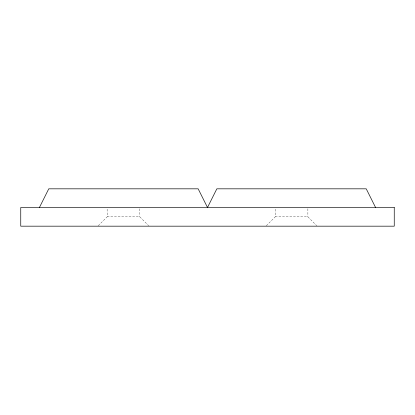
<?xml version="1.0" encoding="UTF-8"?>
<svg xmlns="http://www.w3.org/2000/svg" width="415" height="415" viewBox="0 0 415 415"><rect width="100%" height="100%" fill="white"/><g stroke="black" fill="none" stroke-linecap="round" stroke-linejoin="round"><path stroke-width="0.31" stroke-dasharray="2.08 1.56" d="M98.231 225.729L107.179 216.838L107.132 208.745M266.306 225.729L275.254 216.838L275.207 208.745M107.122 216.838L139.803 216.838L148.695 225.729M275.197 216.838L307.878 216.838L316.769 225.729M307.878 208.745L307.878 216.838M139.803 208.745L139.803 216.838"/><path stroke-width="0.62" d="M39.425 207.5L48.763 188.825L198.163 188.825L207.5 207.5L216.838 188.825L366.238 188.825L375.575 207.5M394.25 207.5L20.75 207.5L20.75 226.175L394.25 226.175L394.25 207.5"/></g></svg>
